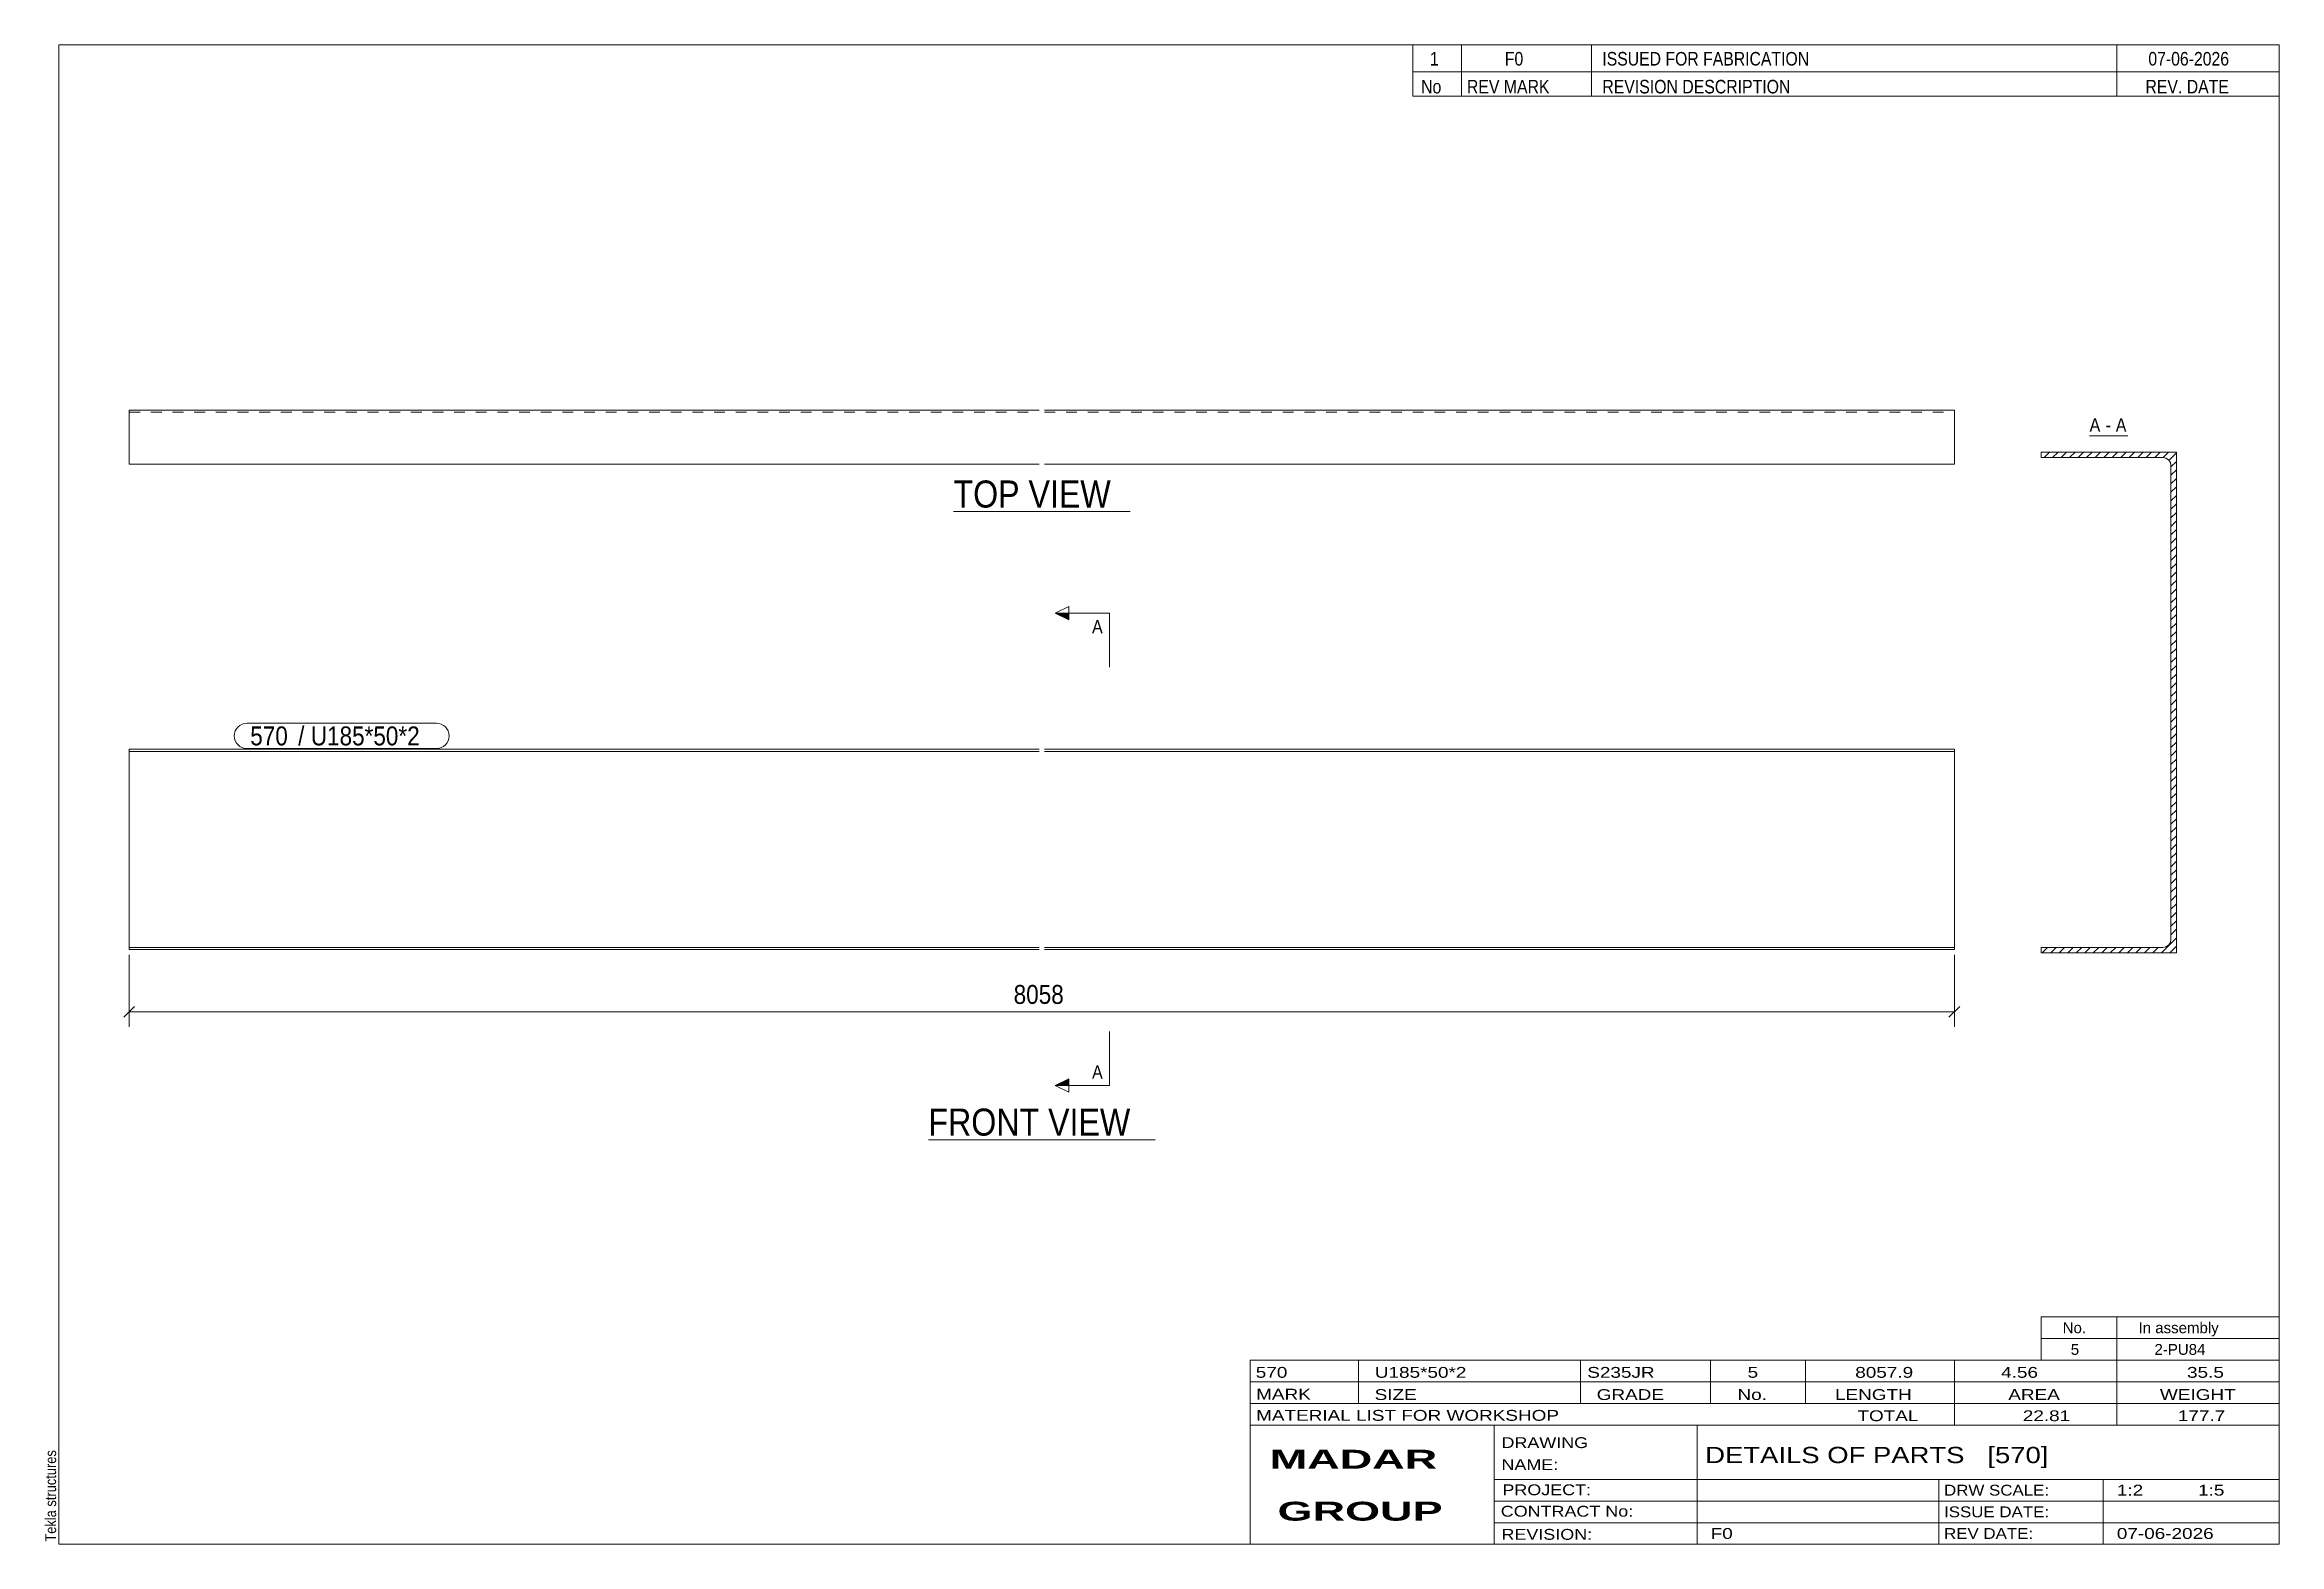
# Model space of a CAD drawing. Header units: millimetres. Extents: x 2 to 415, y 5 to 282.
import ezdxf

# ---------------------------------------------------------------- set-up
doc = ezdxf.new("R2010")
doc.units = ezdxf.units.MM
doc.linetypes.add('XKITLINE00', pattern=[0])
doc.linetypes.add('XKITLINE02', pattern=[4, 2, -2])
for name, color, linetype, lineweight in [('Dimensions', 7, 'Continuous', 0), ('DrawingSheet', 5, 'Continuous', 0), ('OtherObjectType', 7, 'Continuous', 0), ('Part', 2, 'Continuous', 0), ('PartMark', 7, 'Continuous', 0), ('Section', 6, 'Continuous', 0)]:
    doc.layers.add(name, color=color, linetype=linetype, lineweight=lineweight)
doc.styles.add('ARIAL', font='ARIAL.TTF')
doc.styles.add('ARIAL_BOLD', font='ARIALBD.TTF')
doc.styles.add('ARIAL_NARROW', font='ARIALN.TTF')

# ---------------------------------------------------------------- blocks, each defined once
blk = doc.blocks.new('*A1')
at = {"layer": 'Part', "color": 7, "linetype": 'XKITLINE00', "lineweight": 0}
for p, q in [((372.57, 206.75), (371.79, 205.96)), ((374.14, 206.75), (373.14, 205.75)), ((375.71, 206.75), (374.71, 205.75)), ((377.29, 206.75), (376.29, 205.75)), ((378.86, 206.75), (377.86, 205.75)), ((380.43, 206.75), (379.43, 205.75)), ((382, 206.75), (381, 205.75)), ((383.57, 206.75), (382.57, 205.75)), ((385.14, 206.75), (384.14, 205.75)), ((386.72, 206.75), (385.72, 205.75)), ((388.29, 206.75), (387.29, 205.75)), ((389.86, 206.75), (388.86, 205.75)), ((391.43, 206.75), (390.43, 205.75)), ((393, 206.75), (392, 205.75)), ((394.57, 206.75), (393.56, 205.74)), ((396, 206.61), (394.62, 205.22)), ((371.79, 205.96), (371.57, 205.75)), ((396, 205.03), (395, 204.03)), ((396, 203.46), (395, 202.46)), ((396, 201.89), (395, 200.89)), ((396, 200.32), (395, 199.32)), ((396, 198.75), (395, 197.75)), ((396, 197.18), (395, 196.18)), ((396, 195.6), (395, 194.6)), ((396, 194.03), (395, 193.03)), ((396, 192.46), (395, 191.46)), ((396, 190.89), (395, 189.89)), ((396, 189.32), (395, 188.32)), ((396, 187.75), (395, 186.75)), ((396, 186.18), (395, 185.18)), ((396, 184.6), (395, 183.6)), ((395.36, 182.39), (395, 182.03)), ((396, 183.03), (395.36, 182.39)), ((396, 181.46), (395, 180.46)), ((396, 179.89), (395, 178.89)), ((396, 178.32), (395, 177.32)), ((396, 176.75), (395, 175.75)), ((396, 175.17), (395, 174.17)), ((396, 173.6), (395, 172.6)), ((396, 172.03), (395, 171.03)), ((396, 170.46), (395, 169.46)), ((396, 168.89), (395, 167.89)), ((396, 167.32), (395, 166.32)), ((396, 165.75), (395, 164.75)), ((396, 164.17), (395, 163.17)), ((396, 162.6), (395, 161.6)), ((396, 161.03), (395, 160.03)), ((396, 159.46), (395, 158.46)), ((396, 157.89), (395, 156.89)), ((396, 156.32), (395, 155.32)), ((396, 154.74), (395, 153.74)), ((396, 153.17), (395, 152.17)), ((396, 151.6), (395, 150.6)), ((396, 150.03), (395, 149.03)), ((396, 148.46), (395, 147.46)), ((396, 146.89), (395, 145.89)), ((396, 145.32), (395, 144.32)), ((396, 143.74), (395, 142.74)), ((396, 142.17), (395, 141.17)), ((396, 140.6), (395, 139.6)), ((396, 139.03), (395, 138.03)), ((396, 137.46), (395, 136.46)), ((396, 135.89), (395, 134.89)), ((396, 134.31), (395, 133.31)), ((396, 132.74), (395, 131.74)), ((396, 131.17), (395, 130.17)), ((396, 129.6), (395, 128.6)), ((396, 128.03), (395, 127.03)), ((396, 126.46), (395, 125.46)), ((396, 124.88), (395, 123.88)), ((396, 123.31), (395, 122.31)), ((396, 121.74), (395, 120.74)), ((396, 120.17), (395, 119.17)), ((396, 117.03), (393.22, 114.25)), ((396, 118.6), (395, 117.6)), ((372.22, 115.25), (371.22, 114.25)), ((373.79, 115.25), (372.79, 114.25)), ((375.36, 115.25), (374.36, 114.25)), ((376.94, 115.25), (375.94, 114.25)), ((378.51, 115.25), (377.51, 114.25)), ((380.08, 115.25), (379.08, 114.25)), ((381.65, 115.25), (380.65, 114.25)), ((383.22, 115.25), (382.22, 114.25)), ((384.79, 115.25), (383.79, 114.25)), ((386.37, 115.25), (385.37, 114.25)), ((387.94, 115.25), (386.94, 114.25)), ((389.51, 115.25), (388.51, 114.25)), ((391.08, 115.25), (390.08, 114.25)), ((392.65, 115.25), (391.65, 114.25)), ((396, 115.46), (394.79, 114.25))]:
    blk.add_line(p, q, dxfattribs=at)
blk = doc.blocks.new('*A2')
at = {"layer": 'Part', "color": 2, "linetype": 'XKITLINE00', "lineweight": 0}
for p, q in [((186, 151.87), (18, 151.87)), ((18, 114.87), (18, 151.87)), ((186, 151.47), (18, 151.47)), ((355, 151.87), (187, 151.87)), ((355, 151.47), (187, 151.47)), ((355, 115.27), (355, 151.87)), ((186, 115.27), (18, 115.27)), ((18, 114.87), (186, 114.87)), ((355, 115.27), (187, 115.27)), ((187, 114.87), (355, 114.87)), ((355, 115.27), (355, 114.87))]:
    blk.add_line(p, q, dxfattribs=at)
at = {"layer": 'Part', "color": 7, "linetype": 'XKITLINE02', "lineweight": 0}
blk.add_line((355, 114.87), (355, 115.27), dxfattribs=at)
blk = doc.blocks.new('*A3')
at = {"layer": 'Part', "color": 2, "linetype": 'XKITLINE00', "lineweight": 0}
for p, q in [((186, 214.5), (18, 214.5)), ((18, 204.5), (18, 214.5)), ((355, 214.5), (187, 214.5)), ((355, 214.5), (355, 204.5)), ((186, 204.5), (18, 204.5)), ((355, 204.5), (187, 204.5))]:
    blk.add_line(p, q, dxfattribs=at)
at = {"layer": 'Part', "color": 7, "linetype": 'XKITLINE02', "lineweight": 0}
for p, q in [((18, 214.1), (186, 214.1)), ((187, 214.1), (355, 214.1))]:
    blk.add_line(p, q, dxfattribs=at)
blk = doc.blocks.new('*A4')
at = {"layer": 'Part', "color": 2, "linetype": 'XKITLINE00', "lineweight": 0}
for p, q in [((371, 206.75), (396, 206.75)), ((371, 205.75), (371, 206.75)), ((396, 206.75), (396, 114.25)), ((393.5, 205.75), (371, 205.75)), ((393.5, 205.75), (394.07, 205.64)), ((394.07, 205.64), (394.56, 205.31)), ((394.56, 205.31), (394.89, 204.82)), ((394.89, 204.82), (395, 204.25)), ((395, 116.75), (395, 204.25)), ((394.56, 115.69), (394.07, 115.36)), ((394.89, 116.18), (394.56, 115.69)), ((395, 116.75), (394.89, 116.18)), ((371, 114.25), (371, 115.25)), ((371, 115.25), (393.5, 115.25)), ((396, 114.25), (371, 114.25)), ((394.07, 115.36), (393.5, 115.25))]:
    blk.add_line(p, q, dxfattribs=at)
blk = doc.blocks.new('*A5')
at = {"layer": 'DrawingSheet', "color": 5, "linetype": 'XKITLINE00', "lineweight": 0}
for p, q in [((415, 282), (5, 282)), ((5, 282), (5, 5)), ((415, 5), (415, 282)), ((5, 5), (415, 5))]:
    blk.add_line(p, q, dxfattribs=at)
at = {"layer": 'DrawingSheet', "color": 5, "style": 'ARIAL', "width": 0.85}
blk.add_text('Tekla structures', height=2, rotation=90, dxfattribs=at).set_placement((4.5, 5.5))
blk = doc.blocks.new('*A6')
at = {"layer": 'OtherObjectType', "color": 7, "linetype": 'XKITLINE00', "lineweight": 0}
for p, q in [((371, 47), (415, 47)), ((371, 43), (371, 47)), ((385, 43), (385, 47)), ((415, 43), (415, 47)), ((371, 43), (415, 43)), ((371, 39), (371, 43)), ((385, 39), (385, 43)), ((415, 39), (415, 43)), ((371, 39), (415, 39))]:
    blk.add_line(p, q, dxfattribs=at)
at = {"layer": 'OtherObjectType', "color": 7, "style": 'ARIAL_NARROW', "width": 1.211571}
for s, p in [('No.', (375, 44)), ('In assembly', (389, 44)), ('5', (376.5, 40)), ('2-PU84', (391.95, 40))]:
    blk.add_text(s, height=2, dxfattribs=at).set_placement(p)
blk = doc.blocks.new('*A7')
at = {"layer": 'OtherObjectType', "color": 7, "linetype": 'XKITLINE00', "lineweight": 0}
for p, q in [((255, 282), (415, 282)), ((415, 282), (255, 282)), ((255, 282), (255, 277)), ((264, 282), (264, 277)), ((288, 282), (288, 277)), ((385, 282), (385, 277)), ((415, 282), (415, 277)), ((255, 277), (415, 277)), ((255, 277), (255, 272.5)), ((255, 277), (415, 277)), ((264, 277), (264, 272.5)), ((288, 277), (288, 272.5)), ((385, 277), (385, 272.5)), ((415, 277), (415, 272.5)), ((415, 272.5), (255, 272.5))]:
    blk.add_line(p, q, dxfattribs=at)
at = {"layer": 'OtherObjectType', "color": 7, "style": 'ARIAL_NARROW'}
for s, width, p in [('1', 1.017001, (258.16, 278.15)), ('F0', 1.017001, (272, 278.15)), ('ISSUED FOR FABRICATION', 1.017001, (290, 278.15)), ('07-06-2026', 1.017001, (390.82, 278.15)), ('No', 1.02, (256.54, 273)), ('REV MARK', 1.02, (265, 273)), ('REVISION DESCRIPTION', 1.02, (290, 273)), ('REV. DATE', 1.02, (390.28, 273))]:
    blk.add_text(s, height=2.5, dxfattribs=dict(at, width=width)).set_placement(p)
blk = doc.blocks.new('*A8')
at = {"layer": 'OtherObjectType', "color": 7, "linetype": 'XKITLINE00', "lineweight": 0}
for p, q in [((225, 39), (415, 39)), ((225, 39), (225, 35)), ((225, 39), (415, 39)), ((245, 35), (245, 39)), ((286, 35), (286, 39)), ((310, 35), (310, 39)), ((327.5, 35), (327.5, 39)), ((355, 35), (355, 39)), ((385, 35), (385, 39)), ((415, 35), (415, 39)), ((225, 35), (415, 35)), ((225, 35), (225, 5)), ((225, 35), (415, 35)), ((245, 31), (245, 35)), ((286, 31), (286, 35)), ((310, 31), (310, 35)), ((327.5, 31), (327.5, 35)), ((355, 31), (355, 35)), ((385, 31), (385, 35)), ((415, 31), (415, 35)), ((225, 31), (415, 31)), ((355, 27), (355, 31)), ((385, 27), (385, 31)), ((415, 27), (415, 31)), ((225, 27), (415, 27)), ((270, 21), (270, 27)), ((307.5, 17), (307.5, 27)), ((415, 21), (415, 27)), ((270, 21), (270, 5)), ((415, 17), (415, 21)), ((270, 17), (415, 17)), ((307.5, 5), (307.5, 17)), ((352.16, 13), (352.16, 17)), ((382.5, 5), (382.5, 17)), ((415, 13), (415, 17)), ((270, 13), (415, 13)), ((352.16, 5), (352.16, 13)), ((415, 9), (415, 13)), ((270, 9), (415, 9)), ((415, 5), (415, 9)), ((225, 5), (415, 5)), ((262.5, 5), (415, 5))]:
    blk.add_line(p, q, dxfattribs=at)
at = {"layer": 'OtherObjectType', "color": 7, "style": 'ARIAL_NARROW'}
for s, height, width, p in [('570', 2, 1.525501, (226.01, 35.76)), ('U185*50*2', 2, 1.525501, (248, 35.76)), ('S235JR', 2, 1.525501, (287.22, 35.76)), ('5', 2, 1.525501, (316.82, 35.76)), ('8057.9', 2, 1.525501, (336.7, 35.76)), ('4.56', 2, 1.525501, (363.64, 35.76)), ('35.5', 2, 1.525501, (397.96, 35.76)), ('MARK', 2, 1.525501, (226.08, 31.73)), ('SIZE', 2, 1.525501, (247.96, 31.66)), ('GRADE', 2, 1.525501, (288.96, 31.66)), ('No.', 2, 1.525501, (314.96, 31.66)), ('LENGTH', 2, 1.525501, (332.96, 31.66)), ('AREA', 2, 1.525501, (364.96, 31.66)), ('WEIGHT', 2, 1.525501, (392.96, 31.66)), ('MATERIAL LIST FOR WORKSHOP', 2, 1.525501, (226.08, 27.82)), ('TOTAL', 2, 1.525501, (337.1, 27.75)), ('22.81', 2, 1.525501, (367.64, 27.75)), ('177.7', 2, 1.525501, (396.27, 27.75)), ('DRAWING', 2, 1.445, (271.38, 22.78)), ('NAME:', 2, 1.445, (271.38, 18.72)), ('DETAILS OF PARTS   [570]', 3, 1.474651, (309, 20)), ('PROJECT:', 2, 1.445, (271.55, 14.07)), ('DRW SCALE:', 2, 1.36, (353.1, 14)), ('1:2', 2, 1.525501, (385, 14)), ('1:5', 2, 1.525501, (400, 14)), ('CONTRACT No:', 2, 1.445, (271.25, 10.11)), ('ISSUE DATE:', 2, 1.36, (353.1, 10)), ('REVISION:', 2, 1.445, (271.38, 5.84)), ('F0', 2, 1.525501, (310, 6)), ('REV DATE:', 2, 1.36, (353.1, 6)), ('07-06-2026', 2, 1.525501, (385, 6))]:
    blk.add_text(s, height=height, dxfattribs=dict(at, width=width)).set_placement(p)
at = {"layer": 'OtherObjectType', "color": 1, "style": 'ARIAL_BOLD', "width": 1.7}
for s, p in [('MADAR ', (228.58, 18.97)), ('GROUP', (230.03, 9.37))]:
    blk.add_text(s, height=3.5, dxfattribs=at).set_placement(p)
blk = doc.blocks.new('*A9')
at = {"layer": 'Dimensions', "color": 7, "linetype": 'XKITLINE00', "lineweight": 0}
for p, q in [((18, 113.87), (18, 100.57)), ((355, 113.87), (355, 100.57)), ((18.99, 104.36), (17.01, 102.38)), ((18, 103.37), (355, 103.37)), ((355.99, 104.36), (354.01, 102.38))]:
    blk.add_line(p, q, dxfattribs=at)
at = {"layer": 'Dimensions', "color": 3}
for p in [(18, 103.37), (355, 103.37)]:
    blk.add_point(p, dxfattribs=at)
at = {"layer": 'Dimensions', "color": 3, "style": 'ARIAL', "width": 0.85}
blk.add_text('8058', height=3.5, dxfattribs=at).set_placement((181.31, 104.82))
blk = doc.blocks.new('*A10')
at = {"layer": 'PartMark', "color": 7, "linetype": 'XKITLINE00', "lineweight": 0}
for p, q in [((39.75, 156.67), (74.71, 156.67)), ((39.75, 151.97), (74.71, 151.97))]:
    blk.add_line(p, q, dxfattribs=at)
for centre, start, end in [((39.75, 154.32), 90, 270), ((74.71, 154.32), 270, 90)]:
    blk.add_arc(centre, 2.35, start, end, dxfattribs=at)
at = {"layer": 'PartMark', "color": 1, "style": 'ARIAL', "width": 0.85}
blk.add_text('570', height=3.5, dxfattribs=at).set_placement((40.35, 152.57))
at = {"layer": 'PartMark', "color": 3, "style": 'ARIAL', "width": 0.85}
for s, p in [('/', (49.19, 152.57)), ('U185*50*2', (51.53, 152.57))]:
    blk.add_text(s, height=3.5, dxfattribs=at).set_placement(p)
blk = doc.blocks.new('*A11')
at = {"layer": 'Section'}
for points in [[(191.5, 175.75), (189, 177), (191.5, 177)], [(191.5, 89.74), (189, 89.74), (191.5, 90.99)]]:
    blk.add_hatch(color=2, dxfattribs=at).paths.add_polyline_path(points, flags=17)
at = {"layer": 'Section', "color": 2, "linetype": 'XKITLINE00', "lineweight": 0}
for p, q in [((189, 177), (191.5, 178.25)), ((191.5, 175.75), (191.5, 178.25)), ((189, 177), (191.5, 175.75)), ((199, 177), (189, 177)), ((199, 177), (199, 167)), ((199, 89.74), (199, 99.74)), ((189, 89.74), (191.5, 90.99)), ((191.5, 90.99), (191.5, 88.49)), ((191.5, 88.49), (189, 89.74)), ((199, 89.74), (189, 89.74))]:
    blk.add_line(p, q, dxfattribs=at)
at = {"layer": 'Section', "color": 3, "style": 'ARIAL', "width": 0.85}
for p in [(195.78, 173.25), (195.78, 90.99)]:
    blk.add_text('A', height=2.5, dxfattribs=at).set_placement(p)
blk = doc.blocks.new('*A12')
at = {"layer": 'OtherObjectType', "color": 7, "linetype": 'XKITLINE00', "lineweight": 0}
blk.add_line((165.57, 79.74), (207.43, 79.74), dxfattribs=at)
at = {"layer": 'OtherObjectType', "color": 3, "style": 'ARIAL', "width": 0.85}
blk.add_text('FRONT VIEW', height=5, dxfattribs=at).set_placement((165.57, 80.49))
blk = doc.blocks.new('*A13')
at = {"layer": 'OtherObjectType', "color": 7, "linetype": 'XKITLINE00', "lineweight": 0}
blk.add_line((170.2, 195.75), (202.8, 195.75), dxfattribs=at)
at = {"layer": 'OtherObjectType', "color": 3, "style": 'ARIAL', "width": 0.85}
blk.add_text('TOP VIEW', height=5, dxfattribs=at).set_placement((170.2, 196.5))
blk = doc.blocks.new('*A14')
at = {"layer": 'OtherObjectType', "color": 2, "linetype": 'XKITLINE00', "lineweight": 0}
blk.add_line((379.97, 209.75), (387.03, 209.75), dxfattribs=at)
at = {"layer": 'OtherObjectType', "color": 3, "style": 'ARIAL', "width": 0.85}
for s, p in [('A', (379.97, 210.5)), ('-', (382.95, 210.5)), ('A', (384.8, 210.5))]:
    blk.add_text(s, height=2.5, dxfattribs=at).set_placement(p)

msp = doc.modelspace()

# ---------------------------------------------------------------- block references
at = {"lineweight": 0}
for name in ['*A5', '*A7', '*A3', '*A14', '*A4', '*A1', '*A13', '*A11', '*A10', '*A2', '*A9', '*A12', '*A6', '*A8']:
    msp.add_blockref(name, (0, 0), dxfattribs=at)

doc.saveas('drawing.dxf')
